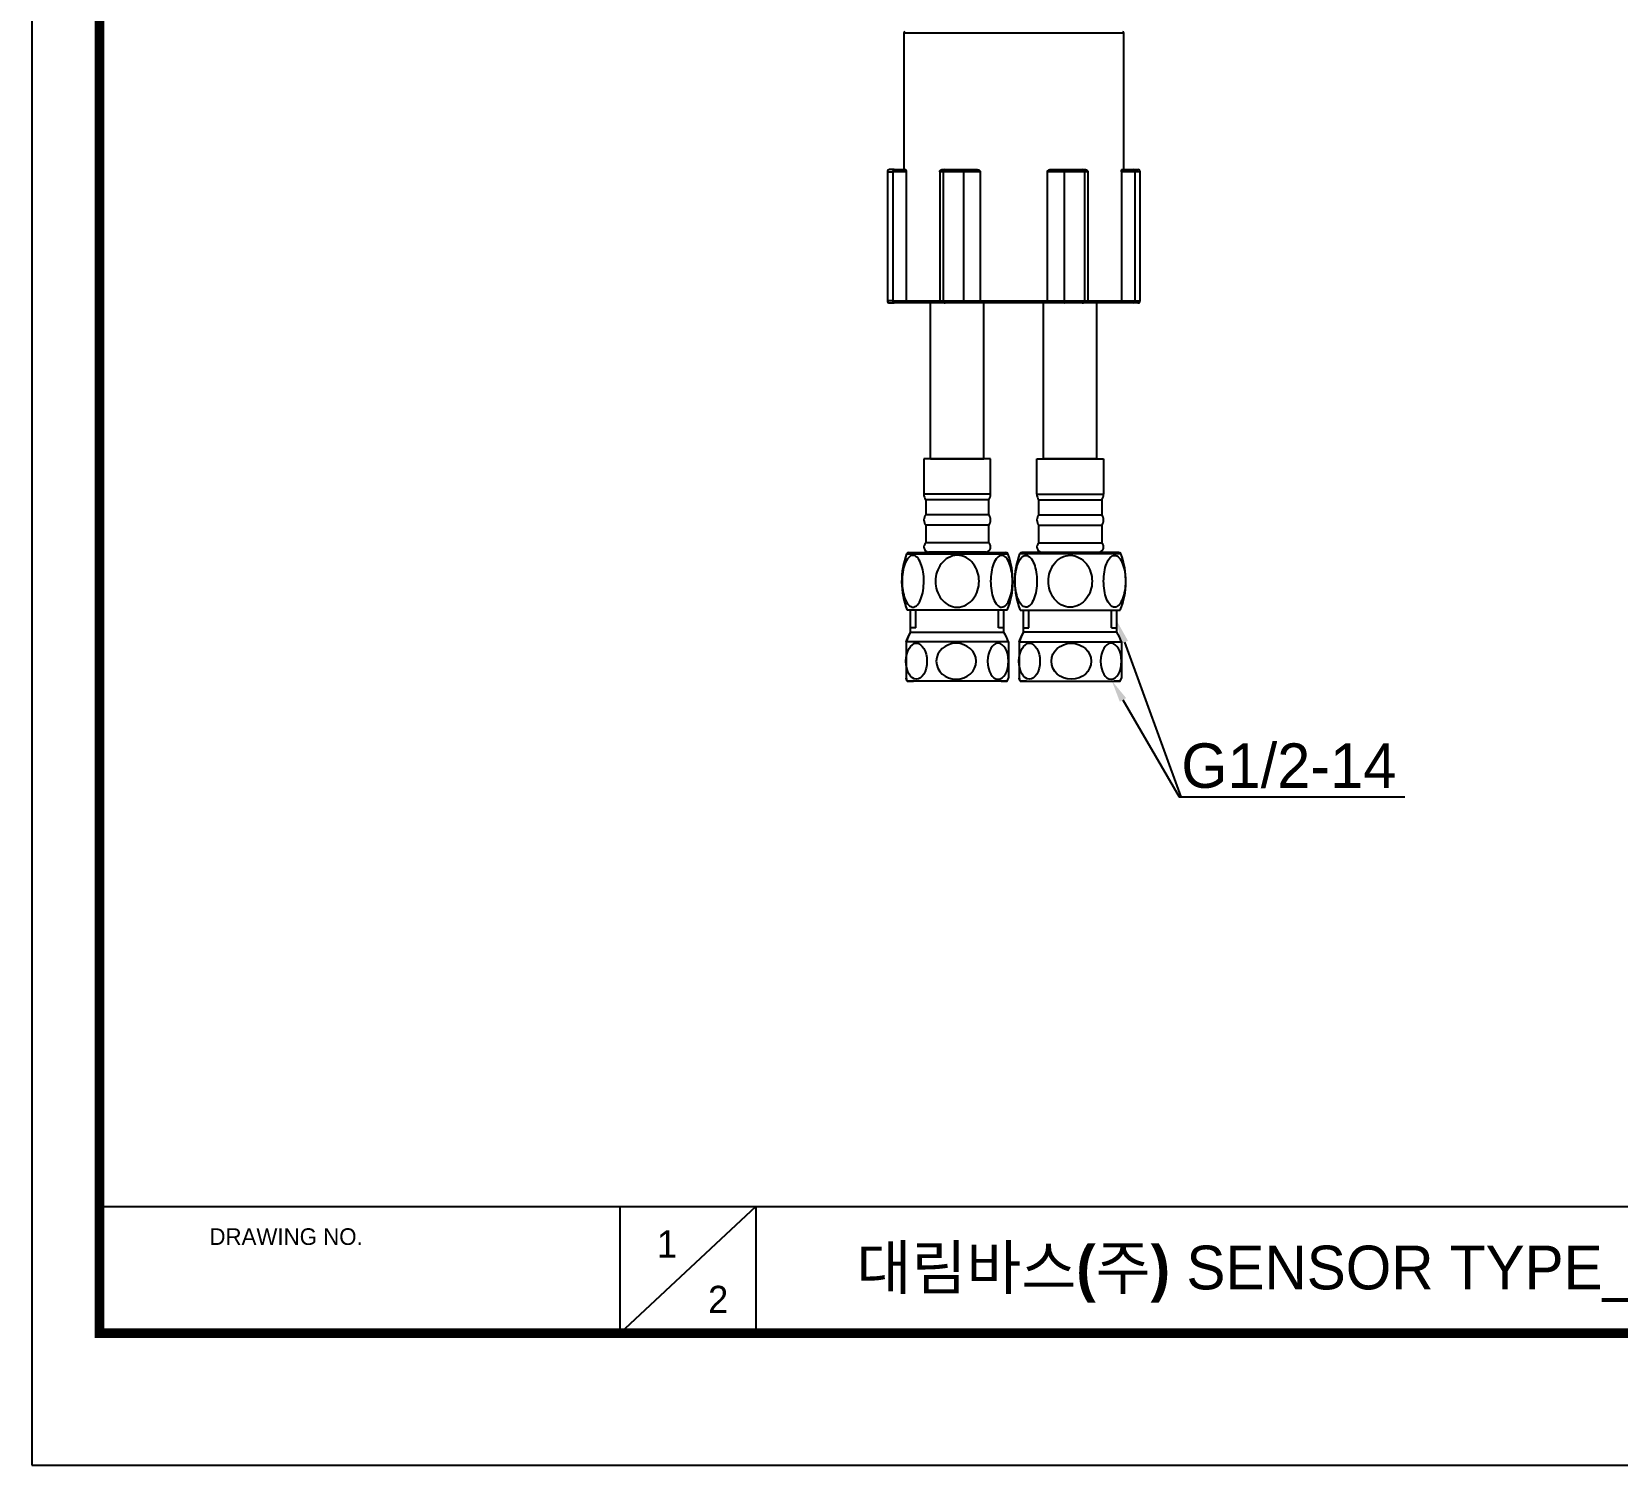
# Model space of a CAD drawing. Extents: x 0 to 948, y 0 to 695.
# Drawn here: x 0 to 356.4, y 0 to 322.3 of the extents above; entities that cross this region are included whole.
import ezdxf
from ezdxf import colors
from ezdxf.entities.mleader import LeaderData, LeaderLine
from ezdxf.math import Vec2, Vec3

# ---------------------------------------------------------------- set-up
doc = ezdxf.new("R2010")
doc.units = 0
doc.header["$LTSCALE"] = 10
doc.header["$MEASUREMENT"] = 0
doc.layers.get('0').update_dxf_attribs({"linetype": 'CONTINUOUS'})
for name, color, linetype in [('1', 7, 'CONTINUOUS'), ('DEF_LAYER_ASSEM_MEMBER', 7, 'CONTINUOUS'), ('레이어 1', 7, 'CONTINUOUS')]:
    doc.layers.add(name, color=color, linetype=linetype)
doc.styles.add('Daelim Dimension', font='')
doc.styles.get("Standard").update_dxf_attribs({"font": ''})
doc.styles.get('Daelim Dimension').set_extended_font_data('나눔고딕')
doc.styles.get('Standard').set_extended_font_data('GulimChe')

msp = doc.modelspace()

# ---------------------------------------------------------------- linework, layer by layer
at = {"lineweight": -3, "ltscale": 0.5}
for p, q in [((202.05, 226.32), (214.05, 226.32)), ((239.45, 226.32), (227.45, 226.32)), ((197.14, 205.27), (218.95, 205.27)), ((244.35, 205.27), (222.54, 205.27)), ((197.55, 187.31), (218.55, 187.31)), ((243.95, 187.31), (222.95, 187.31)), ((219.55, 185.12), (196.55, 185.12)), ((221.95, 185.12), (244.95, 185.12))]:
    msp.add_line(p, q, dxfattribs=at)
at = {"color": 7, "linetype": 'Continuous', "lineweight": -3}
for p, q in [((197.55, 187.31), (197.55, 192.27)), ((218.55, 187.31), (218.55, 192.27)), ((222.95, 187.31), (222.95, 192.27)), ((243.95, 187.31), (243.95, 192.27)), ((196.55, 185.12), (196.55, 176.98)), ((219.55, 185.12), (219.55, 176.98)), ((221.95, 185.12), (221.95, 176.98)), ((244.95, 185.12), (244.95, 176.98)), ((196.8, 176.31), (198.2, 176.31)), ((217.9, 176.31), (219.3, 176.31)), ((223.6, 176.31), (222.2, 176.31)), ((244.7, 176.31), (243.3, 176.31))]:
    msp.add_line(p, q, dxfattribs=at)
at = {"color": 5, "lineweight": -3}
msp.add_line((15.24, 58.19), (778.46, 58.19), dxfattribs=at)
at = {"color": 5, "lineweight": -3, "ltscale": 40}
for p, q in [((132.23, 58.19), (132.23, 29.63)), ((132.23, 58.19), (132.23, 29.63)), ((162.8, 58.19), (132.23, 29.63)), ((162.8, 58.19), (132.23, 29.63)), ((162.8, 58.19), (162.8, 29.63)), ((162.8, 58.19), (162.8, 29.63))]:
    msp.add_line(p, q, dxfattribs=at)
at = {"lineweight": -3, "ltscale": 0.5}
msp.add_lwpolyline([(0, 0), (947.86, 0), (947.86, 694.51), (0, 694.51)], close=True, dxfattribs=at)
at = {"color": 5, "linetype": 'ByBlock', "lineweight": -3, "const_width": 2.18}
msp.add_lwpolyline([(15.24, 29.74), (932.52, 29.74), (932.52, 678.39), (15.24, 678.39)], close=True, dxfattribs=at)
at = {"lineweight": -3, "ltscale": 0.5}
for centre in [(198.87, 180.78), (224.27, 180.78)]:
    msp.add_ellipse(centre, major_axis=(0, 4.05), ratio=0.581077, dxfattribs=at)
msp.add_ellipse((207.81, 180.78), major_axis=(-4.47, 0), ratio=0.906483, start_param=-1.570796, end_param=4.712389, dxfattribs=at)
at = {"lineweight": -3, "ltscale": 0.5, "extrusion": (0, 0, -1)}
for centre in [(217.22, 180.78), (242.62, 180.78)]:
    msp.add_ellipse(centre, major_axis=(0, 4.05), ratio=0.581077, dxfattribs=at)
msp.add_ellipse((233.68, 180.78), major_axis=(4.47, 0), ratio=0.906483, start_param=-1.570796, end_param=4.712389, dxfattribs=at)
at = {"color": 7, "linetype": 'Continuous', "lineweight": -3}
for points, start_tangent, end_tangent in [([(196.55, 185.12), (196.57, 185.2), (196.6, 185.27), (196.62, 185.34), (196.65, 185.41), (196.67, 185.48), (196.7, 185.55), (196.73, 185.62), (196.76, 185.69), (196.78, 185.76), (196.81, 185.83), (196.84, 185.9), (196.87, 185.97), (196.9, 186.04), (196.93, 186.11), (196.96, 186.18), (196.99, 186.24), (197.02, 186.31), (197.06, 186.38), (197.09, 186.45), (197.12, 186.52), (197.15, 186.58), (197.19, 186.65), (197.22, 186.72), (197.26, 186.79), (197.29, 186.85), (197.33, 186.92), (197.36, 186.99), (197.4, 187.05), (197.43, 187.12), (197.47, 187.18), (197.51, 187.25), (197.55, 187.31)], (0.325861, 0.945418), (0.501051, 0.865418)), ([(219.55, 185.12), (219.52, 185.2), (219.5, 185.27), (219.47, 185.34), (219.44, 185.41), (219.42, 185.48), (219.39, 185.55), (219.36, 185.62), (219.34, 185.69), (219.31, 185.76), (219.28, 185.83), (219.25, 185.9), (219.22, 185.97), (219.19, 186.04), (219.16, 186.11), (219.13, 186.18), (219.1, 186.24), (219.07, 186.31), (219.03, 186.38), (219, 186.45), (218.97, 186.52), (218.94, 186.58), (218.9, 186.65), (218.87, 186.72), (218.83, 186.79), (218.8, 186.85), (218.76, 186.92), (218.73, 186.99), (218.69, 187.05), (218.66, 187.12), (218.62, 187.18), (218.58, 187.25), (218.55, 187.31)], (-0.325861, 0.945418), (-0.501051, 0.865418)), ([(221.95, 185.12), (221.97, 185.2), (222, 185.27), (222.02, 185.34), (222.05, 185.41), (222.07, 185.48), (222.1, 185.55), (222.13, 185.62), (222.16, 185.69), (222.18, 185.76), (222.21, 185.83), (222.24, 185.9), (222.27, 185.97), (222.3, 186.04), (222.33, 186.11), (222.36, 186.18), (222.39, 186.24), (222.43, 186.31), (222.46, 186.38), (222.49, 186.45), (222.52, 186.52), (222.56, 186.58), (222.59, 186.65), (222.62, 186.72), (222.66, 186.79), (222.69, 186.85), (222.73, 186.92), (222.76, 186.99), (222.8, 187.05), (222.83, 187.12), (222.87, 187.18), (222.91, 187.25), (222.95, 187.31)], (0.325861, 0.945418), (0.501051, 0.865418)), ([(244.95, 185.12), (244.92, 185.2), (244.9, 185.27), (244.87, 185.34), (244.84, 185.41), (244.82, 185.48), (244.79, 185.55), (244.76, 185.62), (244.74, 185.69), (244.71, 185.76), (244.68, 185.83), (244.65, 185.9), (244.62, 185.97), (244.59, 186.04), (244.56, 186.11), (244.53, 186.18), (244.5, 186.24), (244.47, 186.31), (244.44, 186.38), (244.4, 186.45), (244.37, 186.52), (244.34, 186.58), (244.3, 186.65), (244.27, 186.72), (244.24, 186.79), (244.2, 186.85), (244.17, 186.92), (244.13, 186.99), (244.09, 187.05), (244.06, 187.12), (244.02, 187.18), (243.98, 187.25), (243.95, 187.31)], (-0.325861, 0.945418), (-0.501051, 0.865418)), ([(196.8, 176.31), (196.76, 176.4), (196.73, 176.48), (196.7, 176.56), (196.67, 176.64), (196.63, 176.73), (196.6, 176.81), (196.57, 176.89), (196.55, 176.98)], (-0.378949, 0.925418), (-0.325861, 0.945418)), ([(219.3, 176.31), (219.33, 176.4), (219.36, 176.48), (219.39, 176.56), (219.43, 176.64), (219.46, 176.73), (219.49, 176.81), (219.52, 176.89), (219.55, 176.98)], (0.378949, 0.925418), (0.325861, 0.945418)), ([(222.2, 176.31), (222.16, 176.4), (222.13, 176.48), (222.1, 176.56), (222.07, 176.64), (222.04, 176.73), (222.01, 176.81), (221.98, 176.89), (221.95, 176.98)], (-0.378949, 0.925418), (-0.325861, 0.945418)), ([(244.7, 176.31), (244.73, 176.4), (244.76, 176.48), (244.79, 176.56), (244.83, 176.64), (244.86, 176.73), (244.89, 176.81), (244.92, 176.89), (244.95, 176.98)], (0.378949, 0.925418), (0.325861, 0.945418))]:
    msp.add_spline(points, degree=3, dxfattribs=dict(at, start_tangent=start_tangent, end_tangent=end_tangent))
at = {"layer": '1', "color": 7, "linetype": 'Continuous', "lineweight": -3}
for p, q in [((200.55, 226.32), (200.55, 218.32)), ((208.05, 226.32), (200.55, 226.32)), ((215.55, 226.32), (208.05, 226.32)), ((215.55, 218.32), (215.55, 226.32)), ((225.95, 218.32), (225.95, 226.32)), ((225.95, 226.32), (233.45, 226.32)), ((233.45, 226.32), (240.95, 226.32)), ((240.95, 226.32), (240.95, 218.32)), ((208.05, 218.32), (200.55, 218.32)), ((215.55, 218.32), (208.05, 218.32)), ((225.95, 218.32), (233.45, 218.32)), ((233.45, 218.32), (240.95, 218.32)), ((200.98, 217.08), (200.98, 213.74)), ((208.05, 217.08), (200.98, 217.08)), ((215.11, 217.08), (208.05, 217.08)), ((215.11, 213.74), (215.11, 217.08)), ((226.38, 213.74), (226.38, 217.08)), ((226.38, 217.08), (233.45, 217.08)), ((233.45, 217.08), (240.51, 217.08)), ((240.51, 217.08), (240.51, 213.74)), ((208.05, 213.74), (200.98, 213.74)), ((200.98, 211.36), (200.98, 207.39)), ((208.05, 211.36), (200.98, 211.36)), ((215.11, 213.74), (208.05, 213.74)), ((215.11, 211.36), (208.05, 211.36)), ((215.11, 207.39), (215.11, 211.36)), ((226.38, 213.74), (233.45, 213.74)), ((226.38, 207.39), (226.38, 211.36)), ((226.38, 211.36), (233.45, 211.36)), ((233.45, 213.74), (240.51, 213.74)), ((233.45, 211.36), (240.51, 211.36)), ((240.51, 211.36), (240.51, 207.39)), ((208.05, 207.39), (200.98, 207.39)), ((215.11, 207.39), (208.05, 207.39)), ((226.38, 207.39), (233.45, 207.39)), ((233.45, 207.39), (240.51, 207.39)), ((196.67, 204.94), (208.05, 204.94)), ((208.05, 205.32), (201.55, 205.32)), ((214.55, 205.32), (208.05, 205.32)), ((208.05, 204.94), (219.42, 204.94)), ((233.45, 204.94), (222.07, 204.94)), ((226.95, 205.32), (233.45, 205.32)), ((233.45, 205.32), (239.95, 205.32)), ((244.82, 204.94), (233.45, 204.94)), ((219.3, 192.27), (196.8, 192.27)), ((222.2, 192.27), (244.7, 192.27))]:
    msp.add_line(p, q, dxfattribs=at)
for centre, radius, start, end in [((202.54, 218.32), 2, 180, 218.4508), ((213.55, 218.32), 2, 321.5492, 0), ((227.94, 218.32), 2, 180, 218.4508), ((238.95, 218.32), 2, 321.5492, 0), ((202.4, 212.55), 1.85, 139.994, 220.006), ((213.69, 212.55), 1.85, 319.994, 40.006), ((227.8, 212.55), 1.85, 139.994, 220.006), ((239.09, 212.55), 1.85, 319.994, 40.006), ((201.72, 206.48), 1.17, 129.093, 261.5151), ((214.37, 206.48), 1.17, 278.4849, 50.907), ((227.12, 206.48), 1.17, 129.093, 261.5151), ((239.77, 206.48), 1.17, 278.4849, 50.907), ((213.07, 198.77), 17.53, 159.3657, 201.7699), ((197.14, 204.77), 0.5, 90, 159.3657), ((218.95, 204.77), 0.5, 20.6343, 90), ((203.02, 198.77), 17.53, 338.2301, 20.6343), ((238.47, 198.77), 17.53, 159.3657, 201.7699), ((222.54, 204.77), 0.5, 90, 159.3657), ((244.35, 204.77), 0.5, 20.6343, 90), ((228.42, 198.77), 17.53, 338.2301, 20.6343)]:
    msp.add_arc(centre, radius, start, end, dxfattribs=at)
for points in [[(200.28, 196.2), (200.01, 194.9), (199.52, 193.77), (198.22, 192.71), (197.44, 192.92), (196.28, 194.53), (195.89, 195.82), (195.57, 198.55), (195.62, 200.03), (196.15, 202.61), (196.65, 203.76), (197.95, 204.82), (198.73, 204.61), (199.89, 203.01), (200.28, 201.73), (200.61, 198.97), (200.55, 197.51), (200.28, 196.2)], [(208.05, 192.93), (206.62, 192.93), (205.3, 193.71), (203.58, 195.94), (203.15, 197.35), (203.15, 200.17), (203.58, 201.58), (205.28, 203.8), (206.62, 204.6), (209.43, 204.61), (210.78, 203.83), (212.51, 201.6), (212.94, 200.17), (212.95, 197.37), (212.51, 195.95), (210.8, 193.72), (209.47, 192.93), (208.05, 192.93)], [(215.81, 196.2), (215.54, 197.51), (215.48, 198.96), (215.81, 201.7), (216.18, 202.97), (217.34, 204.6), (218.11, 204.83), (219.42, 203.8), (219.93, 202.65), (220.47, 200.05), (220.52, 198.57), (220.21, 195.85), (219.82, 194.56), (218.67, 192.94), (217.9, 192.71), (216.58, 193.75), (216.08, 194.89), (215.81, 196.2)], [(225.68, 196.2), (225.96, 197.51), (226.01, 198.96), (225.69, 201.7), (225.31, 202.97), (224.15, 204.6), (223.38, 204.83), (222.07, 203.8), (221.56, 202.65), (221.02, 200.05), (220.97, 198.57), (221.29, 195.85), (221.67, 194.56), (222.82, 192.94), (223.59, 192.71), (224.91, 193.75), (225.41, 194.89), (225.68, 196.2)], [(233.45, 192.93), (234.87, 192.93), (236.19, 193.71), (237.91, 195.94), (238.34, 197.35), (238.35, 200.17), (237.91, 201.58), (236.22, 203.8), (234.88, 204.6), (232.06, 204.61), (230.71, 203.83), (228.98, 201.6), (228.55, 200.17), (228.55, 197.37), (228.98, 195.95), (230.69, 193.72), (232.02, 192.93), (233.45, 192.93)], [(241.21, 196.2), (241.48, 194.9), (241.97, 193.77), (243.28, 192.71), (244.05, 192.92), (245.21, 194.53), (245.6, 195.82), (245.93, 198.55), (245.87, 200.03), (245.34, 202.61), (244.84, 203.76), (243.55, 204.82), (242.76, 204.61), (241.6, 203.01), (241.21, 201.73), (240.88, 198.97), (240.94, 197.51), (241.21, 196.2)]]:
    msp.add_open_spline(points, degree=3, knots=[0, 0, 0, 0, 0.125, 0.125, 0.25, 0.25, 0.375, 0.375, 0.5, 0.5, 0.625, 0.625, 0.75, 0.75, 0.875, 0.875, 1, 1, 1, 1], dxfattribs=at)
at = {"layer": 'DEF_LAYER_ASSEM_MEMBER', "color": 7, "linetype": 'Continuous', "lineweight": -3}
for p, q in [((202.05, 226.32), (202.05, 261.84)), ((214.05, 226.32), (214.05, 261.34)), ((227.45, 226.32), (227.45, 261.34)), ((239.45, 226.32), (239.45, 261.84)), ((197.55, 187.31), (197.55, 192.27)), ((218.55, 187.31), (218.55, 192.27)), ((222.95, 187.31), (222.95, 192.27)), ((243.95, 187.31), (243.95, 192.27)), ((198.75, 188.31), (197.55, 188.31)), ((218.55, 188.31), (217.35, 188.31)), ((222.95, 188.31), (224.15, 188.31)), ((242.75, 188.31), (243.95, 188.31)), ((196.55, 185.12), (196.55, 176.98)), ((219.55, 185.12), (219.55, 176.98)), ((221.95, 185.12), (221.95, 176.98)), ((244.95, 185.12), (244.95, 176.98)), ((196.8, 176.31), (196.55, 176.98)), ((219.3, 176.31), (196.8, 176.31)), ((222.2, 176.31), (244.7, 176.31)), ((244.7, 176.31), (244.95, 176.98))]:
    msp.add_line(p, q, dxfattribs=at)
at = {"layer": 'DEF_LAYER_ASSEM_MEMBER', "color": 2, "linetype": 'Continuous', "lineweight": -3}
for p, q in [((198.75, 188.31), (198.75, 192.27)), ((217.35, 188.31), (217.35, 192.27)), ((224.15, 188.31), (224.15, 192.27)), ((242.75, 188.31), (242.75, 192.27))]:
    msp.add_line(p, q, dxfattribs=at)
at = {"layer": 'DEF_LAYER_ASSEM_MEMBER', "color": 7, "linetype": 'Continuous', "lineweight": -3}
for centre, start, end in [((208.36, 181.05), 149.9304, 160.9822), ((207.73, 181.05), 19.0178, 30.0696), ((233.76, 181.05), 149.9304, 160.9822), ((233.13, 181.05), 19.0178, 30.0696), ((208.36, 181.05), 199.0178, 202.2686), ((207.73, 181.05), 337.7314, 340.9822), ((233.76, 181.05), 199.0178, 202.2686), ((233.13, 181.05), 337.7314, 340.9822)]:
    msp.add_arc(centre, 12.5, start, end, dxfattribs=at)
at = {"layer": '레이어 1', "lineweight": -3}
for p, q in [((196, 322.04), (196, 291.34)), ((245.5, 322.04), (196, 322.04)), ((245.5, 291.34), (245.5, 322.04)), ((192.33, 290.84), (192.33, 261.84)), ((192.33, 290.84), (193.54, 290.84)), ((193.87, 291.34), (192.83, 291.34)), ((193.54, 290.84), (193.54, 261.84)), ((196.56, 290.84), (193.54, 290.84)), ((193.87, 291.34), (196.4, 291.34)), ((196.56, 290.84), (196.56, 261.84)), ((204.85, 290.84), (204.11, 290.84)), ((204.11, 290.84), (204.11, 261.84)), ((204.72, 291.34), (205.34, 291.34)), ((204.85, 290.84), (204.85, 261.84)), ((209.44, 290.84), (204.85, 290.84)), ((205.34, 291.34), (209.28, 291.34)), ((209.28, 291.34), (212.43, 291.34)), ((213.2, 290.84), (209.44, 290.84)), ((209.44, 290.84), (209.44, 261.84)), ((213.2, 290.84), (213.2, 261.84)), ((228.29, 290.84), (228.29, 261.84)), ((232.05, 290.84), (228.29, 290.84)), ((229.06, 291.34), (232.22, 291.34)), ((232.05, 290.84), (232.05, 261.84)), ((236.64, 290.84), (232.05, 290.84)), ((232.22, 291.34), (236.15, 291.34)), ((236.15, 291.34), (236.78, 291.34)), ((237.39, 290.84), (236.64, 290.84)), ((236.64, 290.84), (236.64, 261.84)), ((237.39, 290.84), (237.39, 261.84)), ((247.95, 290.84), (244.93, 290.84)), ((244.93, 290.84), (244.93, 261.84)), ((245.09, 291.34), (247.62, 291.34)), ((247.62, 291.34), (248.66, 291.34)), ((249.16, 290.84), (247.95, 290.84)), ((247.95, 290.84), (247.95, 261.84)), ((249.16, 261.84), (249.16, 290.84)), ((193.54, 261.84), (192.33, 261.84)), ((192.83, 261.34), (193.87, 261.34)), ((193.54, 261.84), (196.56, 261.84)), ((197.01, 261.34), (193.87, 261.34)), ((196.56, 261.84), (204.11, 261.84)), ((204.57, 261.34), (197.01, 261.34)), ((204.11, 261.84), (204.85, 261.84)), ((205.34, 261.34), (204.57, 261.34)), ((204.85, 261.84), (209.44, 261.84)), ((209.28, 261.34), (205.34, 261.34)), ((213.19, 261.34), (209.28, 261.34)), ((209.44, 261.84), (213.2, 261.84)), ((228.3, 261.34), (213.19, 261.34)), ((213.2, 261.84), (228.29, 261.84)), ((228.29, 261.84), (232.05, 261.84)), ((232.22, 261.34), (228.3, 261.34)), ((232.05, 261.84), (236.64, 261.84)), ((236.15, 261.34), (232.22, 261.34)), ((236.93, 261.34), (236.15, 261.34)), ((236.64, 261.84), (237.39, 261.84)), ((244.48, 261.34), (236.93, 261.34)), ((237.39, 261.84), (244.93, 261.84)), ((247.62, 261.34), (244.48, 261.34)), ((244.93, 261.84), (247.95, 261.84)), ((248.66, 261.34), (247.62, 261.34)), ((247.95, 261.84), (249.16, 261.84))]:
    msp.add_line(p, q, dxfattribs=at)
for centre, radius, start, end in [((196.3, 322.04), 0.3, 90, 180), ((245.2, 322.04), 0.3, 0, 90), ((192.83, 290.84), 0.5, 90, 180), ((248.66, 290.84), 0.5, 0, 90), ((192.83, 261.84), 0.5, 180, 270), ((248.66, 261.84), 0.5, 270, 0)]:
    msp.add_arc(centre, radius, start, end, dxfattribs=at)
for centre, major_axis, ratio, start_param, end_param in [((193.87, 290.84), (0, -0.5), 0.652821, 3.141593, 4.712389), ((205.34, 290.84), (0, -0.5), 0.982435, 3.141593, 4.712389), ((209.28, 290.84), (0, -0.5), 0.329614, 1.570796, 3.141593), ((232.22, 290.84), (0, -0.5), 0.329614, 3.141593, 4.712389), ((236.15, 290.84), (0, -0.5), 0.982435, 1.570796, 3.141593), ((247.62, 290.84), (0, 0.5), 0.652821, 4.712389, 6.283185), ((193.87, 261.84), (0, -0.5), 0.652821, 4.712389, 6.283185), ((205.34, 261.84), (0, -0.5), 0.982435, 4.712389, 6.283185), ((209.28, 261.84), (0, -0.5), 0.329614, 0, 1.570796), ((232.22, 261.84), (0, 0.5), 0.329614, 1.570796, 3.141593), ((236.15, 261.84), (0, 0.5), 0.982435, 3.141593, 4.712389), ((247.62, 261.84), (0, 0.5), 0.652821, 3.141593, 4.712389)]:
    msp.add_ellipse(centre, major_axis=major_axis, ratio=ratio, start_param=start_param, end_param=end_param, dxfattribs=at)
for points, knots in [([(196.4, 291.34), (196.41, 291.34), (196.42, 291.34), (196.43, 291.33), (196.44, 291.32), (196.46, 291.3), (196.46, 291.29), (196.48, 291.27), (196.48, 291.26), (196.49, 291.25), (196.49, 291.24), (196.5, 291.21), (196.51, 291.19), (196.53, 291.14), (196.53, 291.11), (196.54, 291.07), (196.54, 291.06), (196.54, 291.04), (196.55, 291.03), (196.55, 291.01), (196.55, 290.99), (196.56, 290.95), (196.56, 290.93), (196.56, 290.88), (196.56, 290.86), (196.56, 290.84)], [0, 0, 0, 0, 0.125, 0.125, 0.25, 0.25, 0.375, 0.375, 0.4375, 0.4375, 0.5, 0.5, 0.625, 0.625, 0.75, 0.75, 0.78125, 0.78125, 0.8125, 0.8125, 0.875, 0.875, 0.9375, 0.9375, 1, 1, 1, 1]), ([(204.11, 290.84), (204.11, 290.86), (204.11, 290.88), (204.11, 290.91), (204.11, 290.93), (204.12, 290.95), (204.12, 290.96), (204.13, 290.99), (204.14, 291.01), (204.15, 291.03), (204.16, 291.04), (204.17, 291.06), (204.17, 291.07), (204.2, 291.11), (204.23, 291.14), (204.26, 291.18), (204.28, 291.19), (204.31, 291.21), (204.32, 291.22), (204.36, 291.25), (204.39, 291.26), (204.44, 291.29), (204.46, 291.29), (204.49, 291.3), (204.5, 291.31), (204.55, 291.32), (204.59, 291.33), (204.65, 291.34), (204.68, 291.34), (204.72, 291.34)], [0, 0, 0, 0, 0.0625, 0.0625, 0.09375, 0.09375, 0.125, 0.125, 0.1875, 0.1875, 0.21875, 0.21875, 0.25, 0.25, 0.375, 0.375, 0.4375, 0.4375, 0.5, 0.5, 0.625, 0.625, 0.6875, 0.6875, 0.75, 0.75, 0.875, 0.875, 1, 1, 1, 1]), ([(212.43, 291.34), (212.47, 291.34), (212.51, 291.34), (212.59, 291.33), (212.63, 291.32), (212.71, 291.3), (212.75, 291.29), (212.81, 291.27), (212.83, 291.26), (212.87, 291.25), (212.89, 291.24), (212.94, 291.21), (212.98, 291.19), (213.05, 291.14), (213.08, 291.11), (213.11, 291.07), (213.12, 291.06), (213.13, 291.04), (213.14, 291.03), (213.15, 291.01), (213.16, 290.99), (213.18, 290.95), (213.19, 290.93), (213.2, 290.88), (213.2, 290.86), (213.2, 290.84)], [0, 0, 0, 0, 0.125, 0.125, 0.25, 0.25, 0.375, 0.375, 0.4375, 0.4375, 0.5, 0.5, 0.625, 0.625, 0.75, 0.75, 0.78125, 0.78125, 0.8125, 0.8125, 0.875, 0.875, 0.9375, 0.9375, 1, 1, 1, 1]), ([(228.29, 290.84), (228.29, 290.86), (228.3, 290.88), (228.3, 290.91), (228.3, 290.93), (228.31, 290.95), (228.31, 290.96), (228.33, 290.99), (228.34, 291.01), (228.35, 291.03), (228.36, 291.04), (228.37, 291.06), (228.38, 291.07), (228.41, 291.11), (228.45, 291.14), (228.5, 291.18), (228.51, 291.19), (228.55, 291.21), (228.57, 291.22), (228.62, 291.25), (228.66, 291.26), (228.72, 291.29), (228.74, 291.29), (228.78, 291.3), (228.8, 291.31), (228.86, 291.32), (228.9, 291.33), (228.98, 291.34), (229.02, 291.34), (229.06, 291.34)], [0, 0, 0, 0, 0.0625, 0.0625, 0.09375, 0.09375, 0.125, 0.125, 0.1875, 0.1875, 0.21875, 0.21875, 0.25, 0.25, 0.375, 0.375, 0.4375, 0.4375, 0.5, 0.5, 0.625, 0.625, 0.6875, 0.6875, 0.75, 0.75, 0.875, 0.875, 1, 1, 1, 1]), ([(236.78, 291.34), (236.81, 291.34), (236.84, 291.34), (236.91, 291.33), (236.94, 291.32), (237, 291.3), (237.03, 291.29), (237.08, 291.27), (237.1, 291.26), (237.13, 291.25), (237.14, 291.24), (237.19, 291.21), (237.21, 291.19), (237.27, 291.14), (237.29, 291.11), (237.32, 291.07), (237.32, 291.06), (237.33, 291.04), (237.34, 291.03), (237.35, 291.01), (237.36, 290.99), (237.37, 290.95), (237.38, 290.93), (237.38, 290.88), (237.39, 290.86), (237.39, 290.84)], [0, 0, 0, 0, 0.125, 0.125, 0.25, 0.25, 0.375, 0.375, 0.4375, 0.4375, 0.5, 0.5, 0.625, 0.625, 0.75, 0.75, 0.78125, 0.78125, 0.8125, 0.8125, 0.875, 0.875, 0.9375, 0.9375, 1, 1, 1, 1]), ([(244.93, 290.84), (244.93, 290.86), (244.93, 290.88), (244.93, 290.91), (244.94, 290.93), (244.94, 290.95), (244.94, 290.96), (244.94, 290.99), (244.94, 291.01), (244.95, 291.03), (244.95, 291.04), (244.95, 291.06), (244.95, 291.07), (244.96, 291.11), (244.97, 291.14), (244.98, 291.18), (244.98, 291.19), (244.99, 291.21), (244.99, 291.22), (245, 291.25), (245.01, 291.26), (245.02, 291.29), (245.03, 291.29), (245.04, 291.3), (245.04, 291.31), (245.05, 291.32), (245.06, 291.33), (245.08, 291.34), (245.08, 291.34), (245.09, 291.34)], [0, 0, 0, 0, 0.0625, 0.0625, 0.09375, 0.09375, 0.125, 0.125, 0.1875, 0.1875, 0.21875, 0.21875, 0.25, 0.25, 0.375, 0.375, 0.4375, 0.4375, 0.5, 0.5, 0.625, 0.625, 0.6875, 0.6875, 0.75, 0.75, 0.875, 0.875, 1, 1, 1, 1]), ([(197.01, 261.34), (197.01, 261.34), (197, 261.34), (196.98, 261.34), (196.98, 261.34), (196.95, 261.34), (196.94, 261.35), (196.9, 261.35), (196.87, 261.36), (196.83, 261.38), (196.82, 261.39), (196.79, 261.4), (196.78, 261.41), (196.74, 261.44), (196.72, 261.46), (196.69, 261.49), (196.68, 261.5), (196.66, 261.53), (196.64, 261.56), (196.62, 261.59), (196.61, 261.61), (196.6, 261.63), (196.6, 261.64), (196.58, 261.67), (196.57, 261.71), (196.57, 261.76), (196.56, 261.77), (196.56, 261.81), (196.56, 261.82), (196.56, 261.84)], [0, 0, 0, 0, 0.03125, 0.03125, 0.0625, 0.0625, 0.125, 0.125, 0.25, 0.25, 0.3125, 0.3125, 0.375, 0.375, 0.5, 0.5, 0.5625, 0.5625, 0.625, 0.6875, 0.71875, 0.71875, 0.75, 0.75, 0.875, 0.875, 0.9375, 0.9375, 1, 1, 1, 1]), ([(204.57, 261.34), (204.56, 261.34), (204.55, 261.34), (204.54, 261.34), (204.53, 261.34), (204.51, 261.34), (204.49, 261.35), (204.46, 261.35), (204.45, 261.36), (204.42, 261.36), (204.41, 261.37), (204.37, 261.39), (204.34, 261.4), (204.3, 261.43), (204.29, 261.44), (204.27, 261.46), (204.24, 261.48), (204.22, 261.5), (204.2, 261.53), (204.2, 261.54), (204.17, 261.58), (204.15, 261.61), (204.14, 261.65), (204.14, 261.66), (204.13, 261.67), (204.13, 261.68), (204.12, 261.71), (204.12, 261.72), (204.11, 261.77), (204.11, 261.81), (204.11, 261.84)], [0, 0, 0, 0, 0.03125, 0.03125, 0.0625, 0.0625, 0.125, 0.125, 0.1875, 0.1875, 0.25, 0.25, 0.375, 0.375, 0.4375, 0.4375, 0.5, 0.5625, 0.5625, 0.625, 0.625, 0.75, 0.75, 0.78125, 0.78125, 0.8125, 0.8125, 0.875, 0.875, 1, 1, 1, 1]), ([(213.2, 261.84), (213.2, 261.81), (213.2, 261.77), (213.2, 261.72), (213.2, 261.71), (213.2, 261.68), (213.2, 261.67), (213.2, 261.66), (213.2, 261.65), (213.2, 261.61), (213.2, 261.58), (213.2, 261.54), (213.2, 261.53), (213.2, 261.5), (213.2, 261.48), (213.2, 261.46), (213.2, 261.44), (213.2, 261.43), (213.2, 261.4), (213.2, 261.39), (213.2, 261.37), (213.19, 261.36), (213.19, 261.36), (213.19, 261.35), (213.19, 261.35), (213.19, 261.34), (213.19, 261.34), (213.19, 261.34), (213.19, 261.34), (213.19, 261.34), (213.19, 261.34)], [0, 0, 0, 0, 0.125, 0.125, 0.1875, 0.1875, 0.21875, 0.21875, 0.25, 0.25, 0.375, 0.375, 0.4375, 0.4375, 0.5, 0.5625, 0.5625, 0.625, 0.625, 0.75, 0.75, 0.8125, 0.8125, 0.875, 0.875, 0.9375, 0.9375, 0.96875, 0.96875, 1, 1, 1, 1]), ([(228.29, 261.84), (228.29, 261.81), (228.29, 261.77), (228.29, 261.72), (228.29, 261.71), (228.29, 261.68), (228.29, 261.67), (228.29, 261.66), (228.29, 261.65), (228.29, 261.61), (228.29, 261.58), (228.29, 261.54), (228.29, 261.53), (228.29, 261.5), (228.29, 261.48), (228.3, 261.46), (228.3, 261.44), (228.3, 261.43), (228.3, 261.4), (228.3, 261.39), (228.3, 261.37), (228.3, 261.36), (228.3, 261.36), (228.3, 261.35), (228.3, 261.35), (228.3, 261.34), (228.3, 261.34), (228.3, 261.34), (228.3, 261.34), (228.3, 261.34), (228.3, 261.34)], [0, 0, 0, 0, 0.125, 0.125, 0.1875, 0.1875, 0.21875, 0.21875, 0.25, 0.25, 0.375, 0.375, 0.4375, 0.4375, 0.5, 0.5625, 0.5625, 0.625, 0.625, 0.75, 0.75, 0.8125, 0.8125, 0.875, 0.875, 0.9375, 0.9375, 0.96875, 0.96875, 1, 1, 1, 1]), ([(237.39, 261.84), (237.39, 261.81), (237.38, 261.77), (237.37, 261.72), (237.37, 261.71), (237.36, 261.68), (237.36, 261.67), (237.36, 261.66), (237.35, 261.65), (237.34, 261.61), (237.32, 261.58), (237.3, 261.54), (237.29, 261.53), (237.27, 261.5), (237.25, 261.48), (237.23, 261.46), (237.2, 261.44), (237.19, 261.43), (237.15, 261.4), (237.13, 261.39), (237.08, 261.37), (237.07, 261.36), (237.04, 261.36), (237.03, 261.35), (237, 261.35), (236.98, 261.34), (236.96, 261.34), (236.96, 261.34), (236.94, 261.34), (236.93, 261.34), (236.93, 261.34)], [0, 0, 0, 0, 0.125, 0.125, 0.1875, 0.1875, 0.21875, 0.21875, 0.25, 0.25, 0.375, 0.375, 0.4375, 0.4375, 0.5, 0.5625, 0.5625, 0.625, 0.625, 0.75, 0.75, 0.8125, 0.8125, 0.875, 0.875, 0.9375, 0.9375, 0.96875, 0.96875, 1, 1, 1, 1]), ([(244.93, 261.84), (244.93, 261.81), (244.93, 261.77), (244.92, 261.72), (244.92, 261.71), (244.91, 261.68), (244.91, 261.67), (244.9, 261.66), (244.9, 261.65), (244.88, 261.61), (244.87, 261.58), (244.84, 261.54), (244.84, 261.53), (244.82, 261.5), (244.8, 261.48), (244.77, 261.46), (244.75, 261.44), (244.74, 261.43), (244.7, 261.4), (244.68, 261.39), (244.64, 261.37), (244.62, 261.36), (244.59, 261.36), (244.58, 261.35), (244.55, 261.35), (244.54, 261.34), (244.52, 261.34), (244.51, 261.34), (244.49, 261.34), (244.49, 261.34), (244.48, 261.34)], [0, 0, 0, 0, 0.125, 0.125, 0.1875, 0.1875, 0.21875, 0.21875, 0.25, 0.25, 0.375, 0.375, 0.4375, 0.4375, 0.5, 0.5625, 0.5625, 0.625, 0.625, 0.75, 0.75, 0.8125, 0.8125, 0.875, 0.875, 0.9375, 0.9375, 0.96875, 0.96875, 1, 1, 1, 1])]:
    msp.add_open_spline(points, degree=3, knots=knots, dxfattribs=at)

# ---------------------------------------------------------------- texts
at = {"color": 5, "lineweight": -3, "ltscale": 40, "style": 'Daelim Dimension'}
msp.add_text('DRAWING NO.', height=3.7405, dxfattribs=at).set_placement((39.95, 49.55))
at = {"lineweight": -3, "char_height": 6.12, "width": 8.5428, "attachment_point": 1, "style": 'Daelim Dimension'}
for s, insert in [('1', (140.55, 52.84)), ('2', (152.03, 40.36))]:
    msp.add_mtext(s, dxfattribs=dict(at, insert=insert))
at = {"color": 2, "lineweight": -3, "insert": (185.41, 49.39), "char_height": 9.83765, "width": 560.4489, "attachment_point": 1, "style": 'Daelim Dimension'}
msp.add_mtext('{\\fPretendard Variable SemiBold|b0|i0|c129|p2;대림바스(주)} SENSOR TYPE_SENSOR_감지식 센서수전(배터리식)_DL L8410DCR2', dxfattribs=at)

# ---------------------------------------------------------------- leaders
at = {"ltscale": 0.5}
ml = msp.add_multileader_mtext('Standard', dxfattribs=at)
ml.set_content('', color=256)
ml.set_leader_properties(color=5)
ml.build(insert=Vec2(0, 0))
ml.multileader.update_dxf_attribs({"text_left_attachment_type": 6, "text_right_attachment_type": 6, "dogleg_length": 0.36, "arrow_head_size": 5})
ctx = ml.context
ctx.base_point, ctx.char_height, ctx.arrow_head_size, ctx.landing_gap_size, ctx.plane_origin = Vec3(258.68, 150.32), 10, 5, 0.09, Vec3(243.95, 189.79)
ctx.left_attachment, ctx.right_attachment = 6, 6
notes = []
notes.append((ctx, [(0, (1, 1, 0), (258.32, 150.32), (1, 0), 0.36, [(0, [(243.95, 189.79)], 0, [])])]))
ctx.mtext.insert, ctx.mtext.flow_direction = Vec3(258.77, 160.32), 5
at = {"lineweight": -3, "ltscale": 0.5}
ml = msp.add_multileader_mtext('Standard', dxfattribs=at)
ml.set_content('G1/2-14', color=256, style='Daelim Dimension')
ml.set_leader_properties(color=5)
ml.build(insert=Vec2(0, 0))
ml.multileader.update_dxf_attribs({"text_left_attachment_type": 6, "text_right_attachment_type": 6, "dogleg_length": 0.36, "arrow_head_size": 5})
ctx = ml.context
ctx.base_point, ctx.char_height, ctx.arrow_head_size, ctx.landing_gap_size, ctx.plane_origin = Vec3(258.32, 150.32), 10, 5, 0.09, Vec3(242.78, 142.31)
ctx.left_attachment, ctx.right_attachment = 6, 6
notes.append((ctx, [(0, (1, 1, 0), (257.96, 150.32), (1, 0), 0.36, [(0, [(242.78, 176.42)], 0, [])])]))
ctx.mtext.insert, ctx.mtext.flow_direction = Vec3(258.41, 162.32), 5
for ctx, leaders in notes:
    for number, flags, end, landing, length, lines in leaders:
        leader = LeaderData()
        leader.index, (leader.has_last_leader_line, leader.has_dogleg_vector, leader.attachment_direction) = number, flags
        leader.last_leader_point, leader.dogleg_vector, leader.dogleg_length = Vec3(end), Vec3(landing), length
        for number, points, colour, breaks in lines:
            line = LeaderLine()
            line.index, line.vertices, line.color, line.breaks = number, Vec3.list(points), colors.encode_raw_color(colour), breaks
            leader.lines.append(line)
        ctx.leaders.append(leader)

doc.saveas('drawing.dxf')
